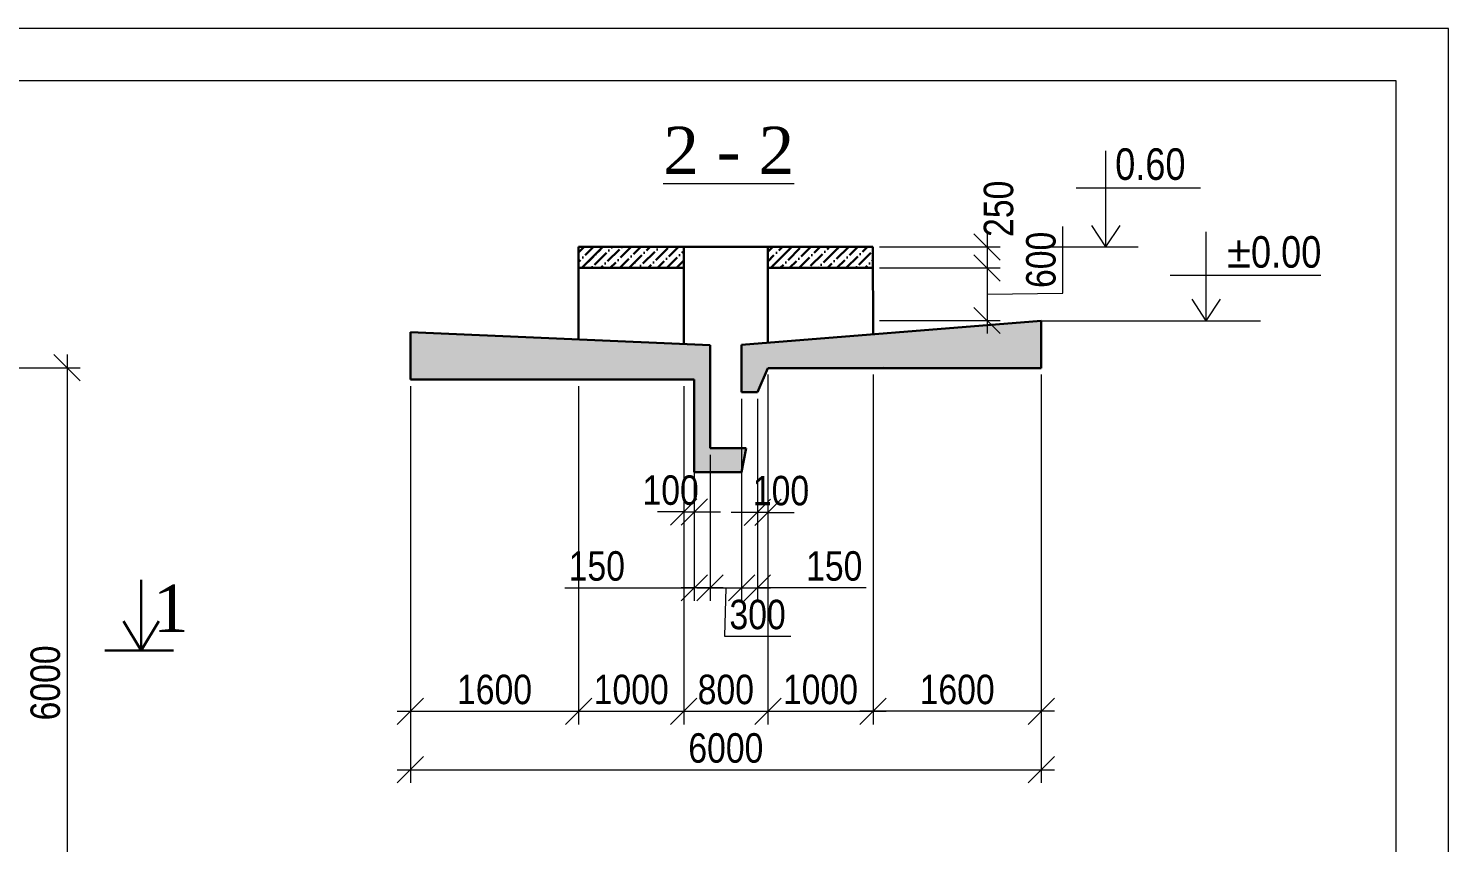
# Model space of a CAD drawing. Header units: millimetres. Extents: x -23631 to 2610815, y 484233 to 2921318.
# Drawn here: x 1763113 to 1776620, y 1468587 to 1476336 of the extents above; entities that cross this region are included whole.
import ezdxf

# ---------------------------------------------------------------- set-up
doc = ezdxf.new("R2010")
doc.units = ezdxf.units.MM
doc.layers.add('dim', color=7, linetype='Continuous', lineweight=9)
doc.layers.add('перегородка', color=130, linetype='Continuous', lineweight=20)
doc.styles.add('style1', font='arial.ttf')
doc.styles.add('style6', font='ARIALN.TTF', dxfattribs={"height": 300})
doc.styles.add('Times New Roman', font='times.ttf')
doc.dimstyles.new('DIM_100', dxfattribs={"dimscale": 100, "dimtxt": 2.5, "dimasz": 2.5, "dimexe": 1.25, "dimexo": 0.625, "dimtad": 1, "dimdec": 0, "dimtxsty": 'style1', "dimblk": 'OBLIQUE', "dimcen": 2.5, "dimdle": 1.25, "dimclrd": 251, "dimclre": 251, "dimaunit": 1, "dimadec": 3, "dimazin": 0, "dimtfac": 1, "dimtdec": 0, "dimtmove": 1, "dimatfit": 3, "dimfxl": 1.25, "dimlwd": 5, "dimlwe": 5, "dimarcsym": 0})

# ---------------------------------------------------------------- blocks, each defined once
blk = doc.blocks.new('_Oblique')
at = {"color": 0, "linetype": 'ByBlock', "lineweight": -2}
blk.add_line((-0.5, -0.5), (0.5, 0.5), dxfattribs=at)
blk = doc.blocks.new('*D49')
at = {"color": 251, "linetype": 'ByBlock', "lineweight": 5, "transparency": 16777216}
blk.add_line((1763480, 1473232), (1763480, 1466982), dxfattribs=at)
at = {"color": 251, "lineweight": 5, "transparency": 16777216}
for p, q in [((1762960, 1473107), (1763605, 1473107)), ((1762960, 1467107), (1763605, 1467107))]:
    blk.add_line(p, q, dxfattribs=at)
at = {"layer": 'Defpoints', "color": 0, "transparency": 16777216}
for p in [(1762898, 1473107), (1762898, 1467107), (1763480, 1467107)]:
    blk.add_point(p, dxfattribs=at)
at = {"color": 251, "lineweight": 5, "transparency": 16777216, "xscale": 250, "yscale": 250, "zscale": 250}
for p, rotation in [((1763480, 1473107), 90), ((1763480, 1467107), 270)]:
    blk.add_blockref('_Oblique', p, dxfattribs=dict(at, rotation=rotation))
at = {"color": 0, "transparency": 16777216, "insert": (1763275, 1470107), "char_height": 300, "attachment_point": 5, "rotation": 90, "style": 'style6'}
blk.add_mtext('{\\H0.93333x;6000}', dxfattribs=at)
blk = doc.blocks.new('*D82')
at = {"color": 251, "lineweight": 5, "transparency": 16777216}
for p, q in [((1766746, 1472931), (1766746, 1469712)), ((1768346, 1472931), (1768346, 1469712))]:
    blk.add_line(p, q, dxfattribs=at)
at = {"color": 251, "linetype": 'ByBlock', "lineweight": 5, "transparency": 16777216}
blk.add_line((1766621, 1469837), (1768471, 1469837), dxfattribs=at)
at = {"layer": 'Defpoints', "color": 0, "transparency": 16777216}
for p in [(1766746, 1472993), (1768346, 1472993), (1768346, 1469837)]:
    blk.add_point(p, dxfattribs=at)
at = {"color": 251, "lineweight": 5, "transparency": 16777216, "xscale": 250, "yscale": 250, "zscale": 250, "rotation": 180}
blk.add_blockref('_Oblique', (1766746, 1469837), dxfattribs=at)
at = {"color": 251, "lineweight": 5, "transparency": 16777216, "xscale": 250, "yscale": 250, "zscale": 250}
blk.add_blockref('_Oblique', (1768346, 1469837), dxfattribs=at)
at = {"color": 0, "transparency": 16777216, "insert": (1767546, 1470043), "char_height": 300, "attachment_point": 5, "style": 'style6'}
blk.add_mtext('{\\H0.93333x;1600}', dxfattribs=at)
blk = doc.blocks.new('*D116')
at = {"color": 251, "lineweight": 5, "transparency": 16777216}
for p, q in [((1768346, 1472931), (1768346, 1469712)), ((1769346, 1472931), (1769346, 1469712))]:
    blk.add_line(p, q, dxfattribs=at)
at = {"color": 251, "linetype": 'ByBlock', "lineweight": 5, "transparency": 16777216}
blk.add_line((1768221, 1469837), (1769471, 1469837), dxfattribs=at)
at = {"layer": 'Defpoints', "color": 0, "transparency": 16777216}
for p in [(1768346, 1472993), (1769346, 1472993), (1769346, 1469837)]:
    blk.add_point(p, dxfattribs=at)
at = {"color": 251, "lineweight": 5, "transparency": 16777216, "xscale": 250, "yscale": 250, "zscale": 250, "rotation": 180}
blk.add_blockref('_Oblique', (1768346, 1469837), dxfattribs=at)
at = {"color": 251, "lineweight": 5, "transparency": 16777216, "xscale": 250, "yscale": 250, "zscale": 250}
blk.add_blockref('_Oblique', (1769346, 1469837), dxfattribs=at)
at = {"color": 0, "transparency": 16777216, "insert": (1768846, 1470043), "char_height": 300, "attachment_point": 5, "style": 'style6'}
blk.add_mtext('{\\H0.93333x;1000}', dxfattribs=at)
blk = doc.blocks.new('*D83')
at = {"color": 251, "lineweight": 5, "transparency": 16777216}
for p, q in [((1771146, 1473041), (1771146, 1469712)), ((1772746, 1473041), (1772746, 1469712))]:
    blk.add_line(p, q, dxfattribs=at)
at = {"color": 251, "linetype": 'ByBlock', "lineweight": 5, "transparency": 16777216}
blk.add_line((1772871, 1469837), (1771021, 1469837), dxfattribs=at)
at = {"layer": 'Defpoints', "color": 0, "transparency": 16777216}
for p in [(1771146, 1473103), (1772746, 1473103), (1771146, 1469837)]:
    blk.add_point(p, dxfattribs=at)
at = {"color": 251, "lineweight": 5, "transparency": 16777216, "xscale": 250, "yscale": 250, "zscale": 250, "rotation": 180}
blk.add_blockref('_Oblique', (1771146, 1469837), dxfattribs=at)
at = {"color": 251, "lineweight": 5, "transparency": 16777216, "xscale": 250, "yscale": 250, "zscale": 250}
blk.add_blockref('_Oblique', (1772746, 1469837), dxfattribs=at)
at = {"color": 0, "transparency": 16777216, "insert": (1771946, 1470043), "char_height": 300, "attachment_point": 5, "style": 'style6'}
blk.add_mtext('{\\H0.93333x;1600}', dxfattribs=at)
blk = doc.blocks.new('*D84')
at = {"color": 251, "lineweight": 5, "transparency": 16777216}
for p, q in [((1770146, 1473041), (1770146, 1469712)), ((1771146, 1473041), (1771146, 1469712))]:
    blk.add_line(p, q, dxfattribs=at)
at = {"color": 251, "linetype": 'ByBlock', "lineweight": 5, "transparency": 16777216}
blk.add_line((1770021, 1469837), (1771271, 1469837), dxfattribs=at)
at = {"layer": 'Defpoints', "color": 0, "transparency": 16777216}
for p in [(1770146, 1473103), (1771146, 1473103), (1771146, 1469837)]:
    blk.add_point(p, dxfattribs=at)
at = {"color": 251, "lineweight": 5, "transparency": 16777216, "xscale": 250, "yscale": 250, "zscale": 250, "rotation": 180}
blk.add_blockref('_Oblique', (1770146, 1469837), dxfattribs=at)
at = {"color": 251, "lineweight": 5, "transparency": 16777216, "xscale": 250, "yscale": 250, "zscale": 250}
blk.add_blockref('_Oblique', (1771146, 1469837), dxfattribs=at)
at = {"color": 0, "transparency": 16777216, "insert": (1770646, 1470043), "char_height": 300, "attachment_point": 5, "style": 'style6'}
blk.add_mtext('{\\H0.93333x;1000}', dxfattribs=at)
blk = doc.blocks.new('*D85')
at = {"color": 251, "lineweight": 5, "transparency": 16777216}
for p, q in [((1772746, 1473041), (1772746, 1469156)), ((1766746, 1472931), (1766746, 1469156))]:
    blk.add_line(p, q, dxfattribs=at)
at = {"color": 251, "linetype": 'ByBlock', "lineweight": 5, "transparency": 16777216}
blk.add_line((1766621, 1469281), (1772871, 1469281), dxfattribs=at)
at = {"layer": 'Defpoints', "color": 0, "transparency": 16777216}
for p in [(1772746, 1473103), (1766746, 1472993), (1772746, 1469281)]:
    blk.add_point(p, dxfattribs=at)
at = {"color": 251, "lineweight": 5, "transparency": 16777216, "xscale": 250, "yscale": 250, "zscale": 250, "rotation": 180}
blk.add_blockref('_Oblique', (1766746, 1469281), dxfattribs=at)
at = {"color": 251, "lineweight": 5, "transparency": 16777216, "xscale": 250, "yscale": 250, "zscale": 250}
blk.add_blockref('_Oblique', (1772746, 1469281), dxfattribs=at)
at = {"color": 0, "transparency": 16777216, "insert": (1769746, 1469486), "char_height": 300, "attachment_point": 5, "style": 'style6'}
blk.add_mtext('{\\H0.93333x;6000}', dxfattribs=at)
blk = doc.blocks.new('*D117')
at = {"color": 251, "lineweight": 5, "transparency": 16777216}
for p, q in [((1770146, 1473041), (1770146, 1469712)), ((1769346, 1472931), (1769346, 1469712))]:
    blk.add_line(p, q, dxfattribs=at)
at = {"color": 251, "linetype": 'ByBlock', "lineweight": 5, "transparency": 16777216}
blk.add_line((1769221, 1469837), (1770271, 1469837), dxfattribs=at)
at = {"layer": 'Defpoints', "color": 0, "transparency": 16777216}
for p in [(1770146, 1473103), (1769346, 1472993), (1770146, 1469837)]:
    blk.add_point(p, dxfattribs=at)
at = {"color": 251, "lineweight": 5, "transparency": 16777216, "xscale": 250, "yscale": 250, "zscale": 250, "rotation": 180}
blk.add_blockref('_Oblique', (1769346, 1469837), dxfattribs=at)
at = {"color": 251, "lineweight": 5, "transparency": 16777216, "xscale": 250, "yscale": 250, "zscale": 250}
blk.add_blockref('_Oblique', (1770146, 1469837), dxfattribs=at)
at = {"color": 0, "transparency": 16777216, "insert": (1769746, 1470043), "char_height": 300, "attachment_point": 5, "style": 'style6'}
blk.add_mtext('{\\H0.93333x;800}', dxfattribs=at)
blk = doc.blocks.new('*D118')
at = {"color": 251, "lineweight": 5, "transparency": 16777216}
for p, q in [((1769346, 1472931), (1769346, 1471609)), ((1769446, 1472931), (1769446, 1471609))]:
    blk.add_line(p, q, dxfattribs=at)
at = {"color": 251, "linetype": 'ByBlock', "lineweight": 5, "transparency": 16777216}
for p, q in [((1769346, 1471734), (1769096, 1471734)), ((1769346, 1471734), (1769446, 1471734)), ((1769446, 1471734), (1769696, 1471734))]:
    blk.add_line(p, q, dxfattribs=at)
at = {"layer": 'Defpoints', "color": 0, "transparency": 16777216}
for p in [(1769346, 1472993), (1769446, 1472993), (1769446, 1471734)]:
    blk.add_point(p, dxfattribs=at)
at = {"color": 251, "lineweight": 5, "transparency": 16777216, "xscale": 250, "yscale": 250, "zscale": 250}
blk.add_blockref('_Oblique', (1769346, 1471734), dxfattribs=at)
at = {"color": 251, "lineweight": 5, "transparency": 16777216, "xscale": 250, "yscale": 250, "zscale": 250, "rotation": 180}
blk.add_blockref('_Oblique', (1769446, 1471734), dxfattribs=at)
at = {"color": 0, "transparency": 16777216, "insert": (1769221, 1471940), "char_height": 300, "attachment_point": 5, "style": 'style6'}
blk.add_mtext('{\\H0.93333x;100}', dxfattribs=at)
blk = doc.blocks.new('*D119')
at = {"color": 251, "lineweight": 5, "transparency": 16777216}
for p, q in [((1770146, 1473041), (1770146, 1471605)), ((1770046, 1472811), (1770046, 1471605))]:
    blk.add_line(p, q, dxfattribs=at)
at = {"color": 251, "linetype": 'ByBlock', "lineweight": 5, "transparency": 16777216}
for p, q in [((1770046, 1471730), (1769796, 1471730)), ((1770146, 1471730), (1770046, 1471730)), ((1770146, 1471730), (1770396, 1471730))]:
    blk.add_line(p, q, dxfattribs=at)
at = {"layer": 'Defpoints', "color": 0, "transparency": 16777216}
for p in [(1770146, 1473103), (1770046, 1472874), (1770046, 1471730)]:
    blk.add_point(p, dxfattribs=at)
at = {"color": 251, "lineweight": 5, "transparency": 16777216, "xscale": 250, "yscale": 250, "zscale": 250}
blk.add_blockref('_Oblique', (1770046, 1471730), dxfattribs=at)
at = {"color": 251, "lineweight": 5, "transparency": 16777216, "xscale": 250, "yscale": 250, "zscale": 250, "rotation": 180}
blk.add_blockref('_Oblique', (1770146, 1471730), dxfattribs=at)
at = {"color": 0, "transparency": 16777216, "insert": (1770271, 1471935), "char_height": 300, "attachment_point": 5, "style": 'style6'}
blk.add_mtext('{\\H0.93333x;100}', dxfattribs=at)
blk = doc.blocks.new('*D120')
at = {"color": 251, "lineweight": 5, "transparency": 16777216}
for p, q in [((1769896, 1472811), (1769896, 1470887)), ((1770046, 1472811), (1770046, 1470887))]:
    blk.add_line(p, q, dxfattribs=at)
at = {"color": 251, "linetype": 'ByBlock', "lineweight": 5, "transparency": 16777216}
for p, q in [((1769771, 1471012), (1770171, 1471012)), ((1771082, 1471012), (1770046, 1471012))]:
    blk.add_line(p, q, dxfattribs=at)
at = {"layer": 'Defpoints', "color": 0, "transparency": 16777216}
for p in [(1769896, 1472874), (1770046, 1472874), (1770046, 1471012)]:
    blk.add_point(p, dxfattribs=at)
at = {"color": 251, "lineweight": 5, "transparency": 16777216, "xscale": 250, "yscale": 250, "zscale": 250, "rotation": 180}
blk.add_blockref('_Oblique', (1769896, 1471012), dxfattribs=at)
at = {"color": 251, "lineweight": 5, "transparency": 16777216, "xscale": 250, "yscale": 250, "zscale": 250}
blk.add_blockref('_Oblique', (1770046, 1471012), dxfattribs=at)
at = {"color": 0, "transparency": 16777216, "insert": (1770777, 1471218), "char_height": 300, "attachment_point": 5, "style": 'style6'}
blk.add_mtext('{\\H0.93333x;150}', dxfattribs=at)
blk = doc.blocks.new('*D121')
at = {"color": 251, "lineweight": 5, "transparency": 16777216}
for p, q in [((1769446, 1472278), (1769446, 1470887)), ((1769596, 1472278), (1769596, 1470887))]:
    blk.add_line(p, q, dxfattribs=at)
at = {"color": 251, "linetype": 'ByBlock', "lineweight": 5, "transparency": 16777216}
for p, q in [((1768214, 1471012), (1769446, 1471012)), ((1769721, 1471012), (1769321, 1471012))]:
    blk.add_line(p, q, dxfattribs=at)
at = {"layer": 'Defpoints', "color": 0, "transparency": 16777216}
for p in [(1769446, 1472340), (1769596, 1472340), (1769446, 1471012)]:
    blk.add_point(p, dxfattribs=at)
at = {"color": 251, "lineweight": 5, "transparency": 16777216, "xscale": 250, "yscale": 250, "zscale": 250, "rotation": 180}
blk.add_blockref('_Oblique', (1769446, 1471012), dxfattribs=at)
at = {"color": 251, "lineweight": 5, "transparency": 16777216, "xscale": 250, "yscale": 250, "zscale": 250}
blk.add_blockref('_Oblique', (1769596, 1471012), dxfattribs=at)
at = {"color": 0, "transparency": 16777216, "insert": (1768519, 1471218), "char_height": 300, "attachment_point": 5, "style": 'style6'}
blk.add_mtext('{\\H0.93333x;150}', dxfattribs=at)
blk = doc.blocks.new('*D122')
at = {"color": 251, "lineweight": 5, "transparency": 16777216}
for p, q in [((1769596, 1472052), (1769596, 1470887)), ((1769896, 1472052), (1769896, 1470887))]:
    blk.add_line(p, q, dxfattribs=at)
at = {"color": 251, "linetype": 'ByBlock', "lineweight": 5, "transparency": 16777216}
for p, q in [((1769471, 1471012), (1770021, 1471012)), ((1769746, 1471012), (1769732, 1470551)), ((1769732, 1470551), (1770363, 1470551))]:
    blk.add_line(p, q, dxfattribs=at)
at = {"layer": 'Defpoints', "color": 0, "transparency": 16777216}
for p in [(1769596, 1472114), (1769896, 1472114), (1769896, 1471012)]:
    blk.add_point(p, dxfattribs=at)
at = {"color": 251, "lineweight": 5, "transparency": 16777216, "xscale": 250, "yscale": 250, "zscale": 250, "rotation": 180}
blk.add_blockref('_Oblique', (1769596, 1471012), dxfattribs=at)
at = {"color": 251, "lineweight": 5, "transparency": 16777216, "xscale": 250, "yscale": 250, "zscale": 250}
blk.add_blockref('_Oblique', (1769896, 1471012), dxfattribs=at)
at = {"color": 0, "transparency": 16777216, "insert": (1770048, 1470756), "char_height": 300, "attachment_point": 5, "style": 'style6'}
blk.add_mtext('{\\H0.93333x;300}', dxfattribs=at)
blk = doc.blocks.new('*D123')
at = {"color": 251, "linetype": 'ByBlock', "lineweight": 5, "transparency": 16777216}
blk.add_line((1772231, 1474381), (1772231, 1473931), dxfattribs=at)
at = {"color": 251, "lineweight": 5, "transparency": 16777216}
for p, q in [((1771208, 1474256), (1772356, 1474256)), ((1771208, 1474056), (1772356, 1474056))]:
    blk.add_line(p, q, dxfattribs=at)
at = {"layer": 'Defpoints', "color": 0, "transparency": 16777216}
for p in [(1771145, 1474256), (1771145, 1474056), (1772231, 1474056)]:
    blk.add_point(p, dxfattribs=at)
at = {"color": 251, "lineweight": 5, "transparency": 16777216, "xscale": 250, "yscale": 250, "zscale": 250}
for p, rotation in [((1772231, 1474256), 90), ((1772231, 1474056), 270)]:
    blk.add_blockref('_Oblique', p, dxfattribs=dict(at, rotation=rotation))
at = {"color": 0, "transparency": 16777216, "insert": (1772341, 1474619), "char_height": 300, "attachment_point": 5, "rotation": 90, "style": 'style6'}
blk.add_mtext('{\\fArial Narrow|b0|i0|c238|p34;\\H0.93333x;250}', dxfattribs=at)
blk = doc.blocks.new('*D86')
at = {"color": 251, "linetype": 'ByBlock', "lineweight": 5, "transparency": 16777216}
for p, q in [((1772950, 1473817), (1772950, 1474450)), ((1772231, 1474181), (1772231, 1473431)), ((1772231, 1473806), (1772950, 1473817))]:
    blk.add_line(p, q, dxfattribs=at)
at = {"color": 251, "lineweight": 5, "transparency": 16777216}
for p, q in [((1771208, 1474056), (1772356, 1474056)), ((1771209, 1473556), (1772356, 1473556))]:
    blk.add_line(p, q, dxfattribs=at)
at = {"layer": 'Defpoints', "color": 0, "transparency": 16777216}
for p in [(1771145, 1474056), (1771147, 1473556), (1772231, 1473556)]:
    blk.add_point(p, dxfattribs=at)
at = {"color": 251, "lineweight": 5, "transparency": 16777216, "xscale": 250, "yscale": 250, "zscale": 250}
for p, rotation in [((1772231, 1474056), 90), ((1772231, 1473556), 270)]:
    blk.add_blockref('_Oblique', p, dxfattribs=dict(at, rotation=rotation))
at = {"color": 0, "transparency": 16777216, "insert": (1772744, 1474133), "char_height": 300, "attachment_point": 5, "rotation": 90, "style": 'style6'}
blk.add_mtext('{\\fArial Narrow|b0|i0|c238|p34;\\H0.93333x;600}', dxfattribs=at)
blk = doc.blocks.new('üü')
at = {"lineweight": 15}
for points in [[(3716207, 329430), (3765821, 329430), (3765821, 364480), (3716207, 364480)], [(3718676, 330047), (3765204, 330047), (3765204, 363863), (3718676, 363863)]]:
    blk.add_lwpolyline(points, close=True, dxfattribs=at)

msp = doc.modelspace()

# ---------------------------------------------------------------- hatches: boundary and pattern name
at = {"layer": 'перегородка', "lineweight": 30, "ltscale": 10000}
h = msp.add_hatch(dxfattribs=at)
h.set_pattern_fill('ANSI36', scale=100, style=0)
h.set_pattern_definition([(45, (569397.73, 2974.67), (168.3798, 617.39261), [793.75, -158.75, 0, -158.75])])
h.paths.add_polyline_path([(1771145.5, 1474056.1), (1771145.3, 1474256.1), (1770145.6, 1474256.1), (1770145.6, 1474056.1)])
h.paths.add_polyline_path([(1768345.6, 1474056.1), (1769345.6, 1474056.1), (1769345.6, 1474256.1), (1768345.6, 1474256.1)])
h = msp.add_hatch(dxfattribs=at)
h.set_pattern_fill('ANSI36', scale=20, style=0)
h.set_pattern_definition([(45, (569397.725, 2974.666), (33.6759605, 123.4785217), [158.75, -31.75, 0, -31.75])])
h.paths.add_polyline_path([(1769345.6, 1474056.1), (1769345.6, 1474256.1), (1768345.6, 1474256.1), (1768345.6, 1474056.1)])
h.paths.add_polyline_path([(1771145.5, 1474056.1), (1771145.3, 1474256.1), (1770145.6, 1474256.1), (1770145.6, 1474056.1)])
h = msp.add_hatch(dxfattribs=at)
h.set_pattern_fill('AR-SAND', scale=2, style=0)
h.set_pattern_definition([(37.5, (380563.74, 2e-10), (-3.2000626, 97.8826475), [0, -77.216, 0, -86.36, 0, -82.55]), (7.5, (380563.74, 2e-10), (89.904657, 143.36502), [0, -41.656, 0, -69.596, 0, -26.67]), (327.5, (380501.26, 2e-10), (158.198474, 0.287437), [0, -25.4, 0, -91.44, 0, -119.38]), (317.5, (380501.26, 2e-10), (152.7112905, 44.585865), [0, -12.7, 0, -59.944, 0, -68.58])])
h.paths.add_polyline_path([(1768345.6, 1472993.4), (1769345.6, 1472993.4), (1769445.6, 1472993.4), (1769445.6, 1472114.1), (1769595.6, 1472114.1), (1769895.6, 1472114.1), (1769939, 1472340.1), (1769595.6, 1472340.1), (1769595.6, 1473322), (1766745.6, 1473443.4), (1766745.6, 1472993.4)])
h.paths.add_polyline_path([(1769895.6, 1473323.6), (1769895.6, 1472873.6), (1770045.6, 1472873.6), (1770145.6, 1473103.4), (1772745.6, 1473103.4), (1772745.6, 1473553.4)])

# ---------------------------------------------------------------- linework, layer by layer
at = {"layer": 'dim', "color": 0, "lineweight": 15, "ltscale": 0.5}
for p, q in [((1773361, 1474256.1), (1773361, 1475171)), ((1774260, 1474815.6), (1773078.2, 1474815.6)), ((1773361, 1474256.1), (1773226.8, 1474460.2)), ((1773361, 1474256.1), (1773495.2, 1474460.2)), ((1774315.3, 1473553.4), (1774315.3, 1474400)), ((1775405.4, 1473982.9), (1773972.5, 1473982.9)), ((1774315.3, 1473553.4), (1774181.1, 1473757.6)), ((1774315.3, 1473553.4), (1774449.5, 1473757.6))]:
    msp.add_line(p, q, dxfattribs=at)
at = {"layer": 'перегородка', "color": 7, "lineweight": 30, "ltscale": 10000}
for p, q in [((1768345.6, 1473375.3), (1768345.6, 1474256.1)), ((1768345.6, 1474256.1), (1769345.6, 1474256.1)), ((1769345.6, 1474256.1), (1769345.6, 1473332.7)), ((1769345.6, 1474256.1), (1770145.6, 1474256.1)), ((1771145.3, 1474256.1), (1770145.6, 1474256.1)), ((1770145.6, 1474256.1), (1770145.6, 1473343.8)), ((1771146.1, 1473424.4), (1771145.3, 1474256.1)), ((1768345.6, 1474056.1), (1769345.6, 1474056.1)), ((1771146.6, 1474056.1), (1770146.6, 1474056.1)), ((1772746.1, 1473553.4), (1769895.6, 1473323.6)), ((1772745.6, 1473553.4), (1772745.6, 1473103.4)), ((1766745.6, 1472993.4), (1766745.6, 1473443.4)), ((1766745.6, 1473443.4), (1769595.6, 1473322)), ((1769595.6, 1473322), (1769595.6, 1472340.1)), ((1769895.6, 1473323.6), (1769895.6, 1472873.6)), ((1770145.6, 1473103.4), (1770045.6, 1472873.6)), ((1772745.6, 1473103.4), (1770145.6, 1473103.4)), ((1768345.6, 1472993.4), (1766745.6, 1472993.4)), ((1768345.6, 1472993.4), (1769345.6, 1472993.4)), ((1769345.6, 1472993.4), (1769445.6, 1472993.4)), ((1769445.6, 1472993.4), (1769445.6, 1472114.1)), ((1769895.6, 1472873.6), (1770045.6, 1472873.6)), ((1769595.6, 1472340.1), (1769939, 1472340.1)), ((1769939, 1472340.1), (1769895.6, 1472114.1)), ((1769445.6, 1472114.1), (1769595.6, 1472114.1)), ((1769595.6, 1472114.1), (1769895.6, 1472114.1)), ((1764185.7, 1470415.7), (1764185.7, 1471088.3)), ((1764185.7, 1470415.7), (1764017.2, 1470694.9)), ((1764185.7, 1470415.7), (1764354.2, 1470694.9)), ((1764494.4, 1470415.7), (1763840.4, 1470415.7))]:
    msp.add_line(p, q, dxfattribs=at)
at = {"layer": 'перегородка', "color": 7, "ltscale": 10000}
for p, q in [((1772745.6, 1474256.1), (1773666.4, 1474256.1)), ((1772745.6, 1473553.4), (1774830.9, 1473553.4)), ((1770473, 1473103.2), (1770473, 1473103.2)), ((1770854.1, 1473106.5), (1770854.1, 1473106.5)), ((1771223.3, 1473098.8), (1771223.3, 1473098.8)), ((1771240.9, 1473114.9), (1771240.9, 1473114.9)), ((1771836.5, 1473112.5), (1771836.5, 1473112.5)), ((1771965.9, 1473095.5), (1771965.9, 1473095.5)), ((1771991.2, 1473110.5), (1771991.2, 1473110.5))]:
    msp.add_line(p, q, dxfattribs=at)

# ---------------------------------------------------------------- block references
at = {"xscale": 0.8095442897741573, "yscale": 0.8095442897741573, "zscale": 0.8095442897741573}
msp.add_blockref('üü', (-1271979, 1181272.8), dxfattribs=at)

# ---------------------------------------------------------------- texts
at = {"ltscale": 200, "insert": (1774510.7, 1474054), "char_height": 300, "width": 1249.676, "attachment_point": 7, "style": 'style6'}
msp.add_mtext('%%P0.00', dxfattribs=at)
at = {"layer": 'перегородка', "color": 7, "ltscale": 10000}
for s, insert, char_height, attachment_point, style in [('{\\L2\\fTimes New Roman|b0|i0|c238|p18; - 2}', (1769150.7, 1475400.1), 450, 1, 'Times New Roman'), ('{\\fArial Narrow|b0|i0|c186|p34;0.\\fArial Narrow|b0|i0|c238|p34;60}', (1773449.1, 1475194.3), 300, 1, 'style6'), ('{\\fTimes New Roman|b0|i0|c186|p18;1}', (1764637.9, 1470592.2), 450, 9, 'Times New Roman')]:
    msp.add_mtext(s, dxfattribs=dict(at, insert=insert, char_height=char_height, attachment_point=attachment_point, style=style))

# ---------------------------------------------------------------- dimensions: what is measured, and where the dimension line sits
for base, p1, p2, text, picture, middle in [((1772230.9, 1474056.1), (1771145.3, 1474256.1), (1771145.3, 1474056.1), '{\\fArial Narrow|b0|i0|c238|p34;\\H0.93333x;250}', '*D123', (1772546.7, 1474618.6)), ((1772230.9, 1473556.1), (1771145.3, 1474056.1), (1771146.6, 1473556.1), '{\\fArial Narrow|b0|i0|c238|p34;\\H0.93333x;600}', '*D86', (1772949.6, 1473879.4))]:
    dim = msp.add_linear_dim(base=base, p1=p1, p2=p2, angle=90, text=text, dimstyle='DIM_100', override={"dimtxsty": 'style6'})
    dim.commit()
    dim.dimension.update_dxf_attribs({"geometry": picture, "text_midpoint": middle, "dimtype": 160})
dim = msp.add_linear_dim(base=(1763480.2, 1467106.9), p1=(1762898, 1473106.9), p2=(1762898, 1467106.9), angle=90, text='{\\H0.93333x;<>}', dimstyle='DIM_100', override={"dimtxsty": 'style6'})
dim.commit()
dim.dimension.update_dxf_attribs({"geometry": '*D49', "text_midpoint": (1763274.8, 1470106.9)})
for base, p1, p2, picture, middle in [((1772745.6, 1469281), (1766745.6, 1472993.4), (1772745.6, 1473103.4), '*D85', (1769745.6, 1469486.5)), ((1770145.6, 1469837.1), (1769345.6, 1472993.4), (1770145.6, 1473103.4), '*D117', (1769745.6, 1470042.6)), ((1771146.1032, 1469837.0988), (1770145.6038, 1473103.4257), (1771146.1032, 1473103.4257), '*D84', (1770645.8535, 1470042.5587)), ((1771146.1032, 1469837.0988), (1772745.6038, 1473103.4257), (1771146.1032, 1473103.4257), '*D83', (1771945.8535, 1470042.5587)), ((1768345.6, 1469837.1), (1766745.6, 1472993.4), (1768345.6, 1472993.4), '*D82', (1767545.6, 1470042.6)), ((1769345.6, 1469837.1), (1768345.6, 1472993.4), (1769345.6, 1472993.4), '*D116', (1768845.6, 1470042.6))]:
    dim = msp.add_linear_dim(base=base, p1=p1, p2=p2, text='{\\H0.93333x;<>}', dimstyle='DIM_100', override={"dimtxsty": 'style6'})
    dim.commit()
    dim.dimension.update_dxf_attribs({"geometry": picture, "text_midpoint": middle})
for base, p1, p2, picture, middle in [((1770045.6, 1471729.6), (1770145.6, 1473103.4), (1770045.6, 1472873.6), '*D119', (1770270.6, 1471729.6)), ((1769445.6, 1471734.1), (1769345.6, 1472993.4), (1769445.6, 1472993.4), '*D118', (1769220.6, 1471734.1)), ((1770045.6, 1471012.1), (1769895.6, 1472873.6), (1770045.6, 1472873.6), '*D120', (1770776.9, 1470993.6)), ((1769445.6, 1471012.1), (1769595.6, 1472340.1), (1769445.6, 1472340.1), '*D121', (1768519.5, 1470834.9)), ((1769895.6, 1471012.1), (1769595.6, 1472114.1), (1769895.6, 1472114.1), '*D122', (1769794.5, 1470550.8))]:
    dim = msp.add_linear_dim(base=base, p1=p1, p2=p2, text='{\\H0.93333x;<>}', dimstyle='DIM_100', override={"dimtxsty": 'style6'})
    dim.commit()
    dim.dimension.update_dxf_attribs({"geometry": picture, "text_midpoint": middle, "dimtype": 160})

doc.saveas('drawing.dxf')
